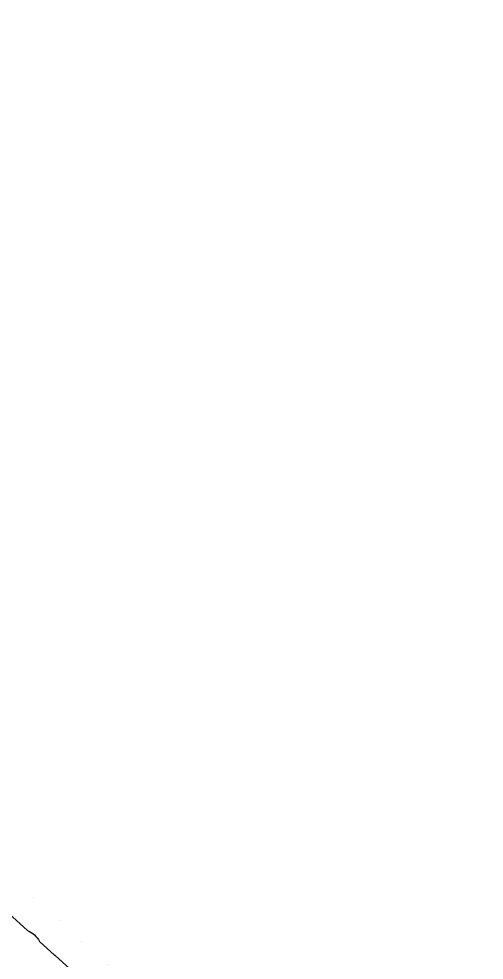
# Model space of a CAD drawing. Header units: millimetres. Extents: x 3440 to 3572, y 2 to 96.
# Drawn here: x 3537.86 to 3541.59, y 58.54 to 66.07 of the extents above; entities that cross this region are included whole.
import ezdxf

# ---------------------------------------------------------------- set-up
doc = ezdxf.new("R2010")
doc.units = ezdxf.units.MM
doc.header["$LTSCALE"] = 23.1
doc.layers.add('gbr-dxf', color=7, linetype='CONTINUOUS')
doc.layers.add('gbr-outline-dxf', color=2, linetype='CONTINUOUS')

msp = doc.modelspace()

# ---------------------------------------------------------------- linework, layer by layer
at = {"layer": 'gbr-dxf', "linetype": 'Continuous'}
for points in [[(3538.2212, 54.1867, 0.196009), (3536.0561, 59.4976, -0.019381), (3536.0542, 59.4996), (3534.2986, 61.2948, -0.042234), (3534.2943, 61.2995, -0.048731), (3532.9444, 63.4936, -0.077425), (3532.9405, 63.5047, -0.046914), (3532.8499, 64.4652, -0.010897), (3532.8499, 64.4666), (3532.8499, 64.467, -0.016733), (3532.85, 64.4694), (3532.85, 66.1082, -0.014135)], [(3532.9262, 66.1102), (3532.9262, 64.4671, -0.014012), (3532.9261, 64.4652, 0.046654), (3533.0144, 63.524, 0.048616), (3534.3534, 61.3477), (3536.1106, 59.5509, -0.019718), (3536.1125, 59.5488, -0.195845), (3538.2974, 54.1886, -0.014149)], [(3535.3569, 62.2483), (3535.3569, 61.4407, -0.013138), (3535.3569, 61.4396, 0.210696), (3535.595, 60.9019, -0.015054), (3535.5959, 60.901), (3535.8915, 60.6318, -0.020152), (3535.8929, 60.6305), (3536.0662, 60.4727, -0.031602), (3536.0686, 60.4706), (3536.0693, 60.4699), (3536.342, 60.2215, -0.0403), (3536.345, 60.2188), (3536.907, 59.7069, -0.012253), (3536.9078, 59.7063), (3537.9311, 58.7743, -0.163987), (3538.0271, 58.6869), (3538.1478, 58.577, -0.013523), (3538.1486, 58.5762), (3539.2753, 57.5501, -0.024318)]]:
    msp.add_lwpolyline(points, format="xyb", dxfattribs=at)
at = {"layer": 'gbr-outline-dxf', "linetype": 'Continuous', "const_width": 0.000025}
msp.add_lwpolyline([(3541.5863, 48.1533), (3541.5863, 55.5349, 0.211094), (3541.4229, 55.9046), (3535.7496, 61.0709, -0.211095), (3535.5863, 61.4406), (3535.5863, 69.3438, 0.414217), (3535.0863, 69.8438), (3522.0863, 69.8438, 0.414217), (3521.5863, 69.3438), (3521.5863, 61.4406, 0.211094), (3521.7497, 61.0709), (3527.4229, 55.9046, -0.211095), (3527.5863, 55.5349), (3527.5863, 46.7771, 0.414217), (3528.0863, 46.2771), (3533.0863, 46.2771, 0.414217), (3533.5863, 46.7771), (3533.5863, 47.1533, -0.414217), (3534.0863, 47.6533), (3541.0863, 47.6533, 0.414217)], format="xyb", close=True, dxfattribs=at)

doc.saveas('drawing.dxf')
